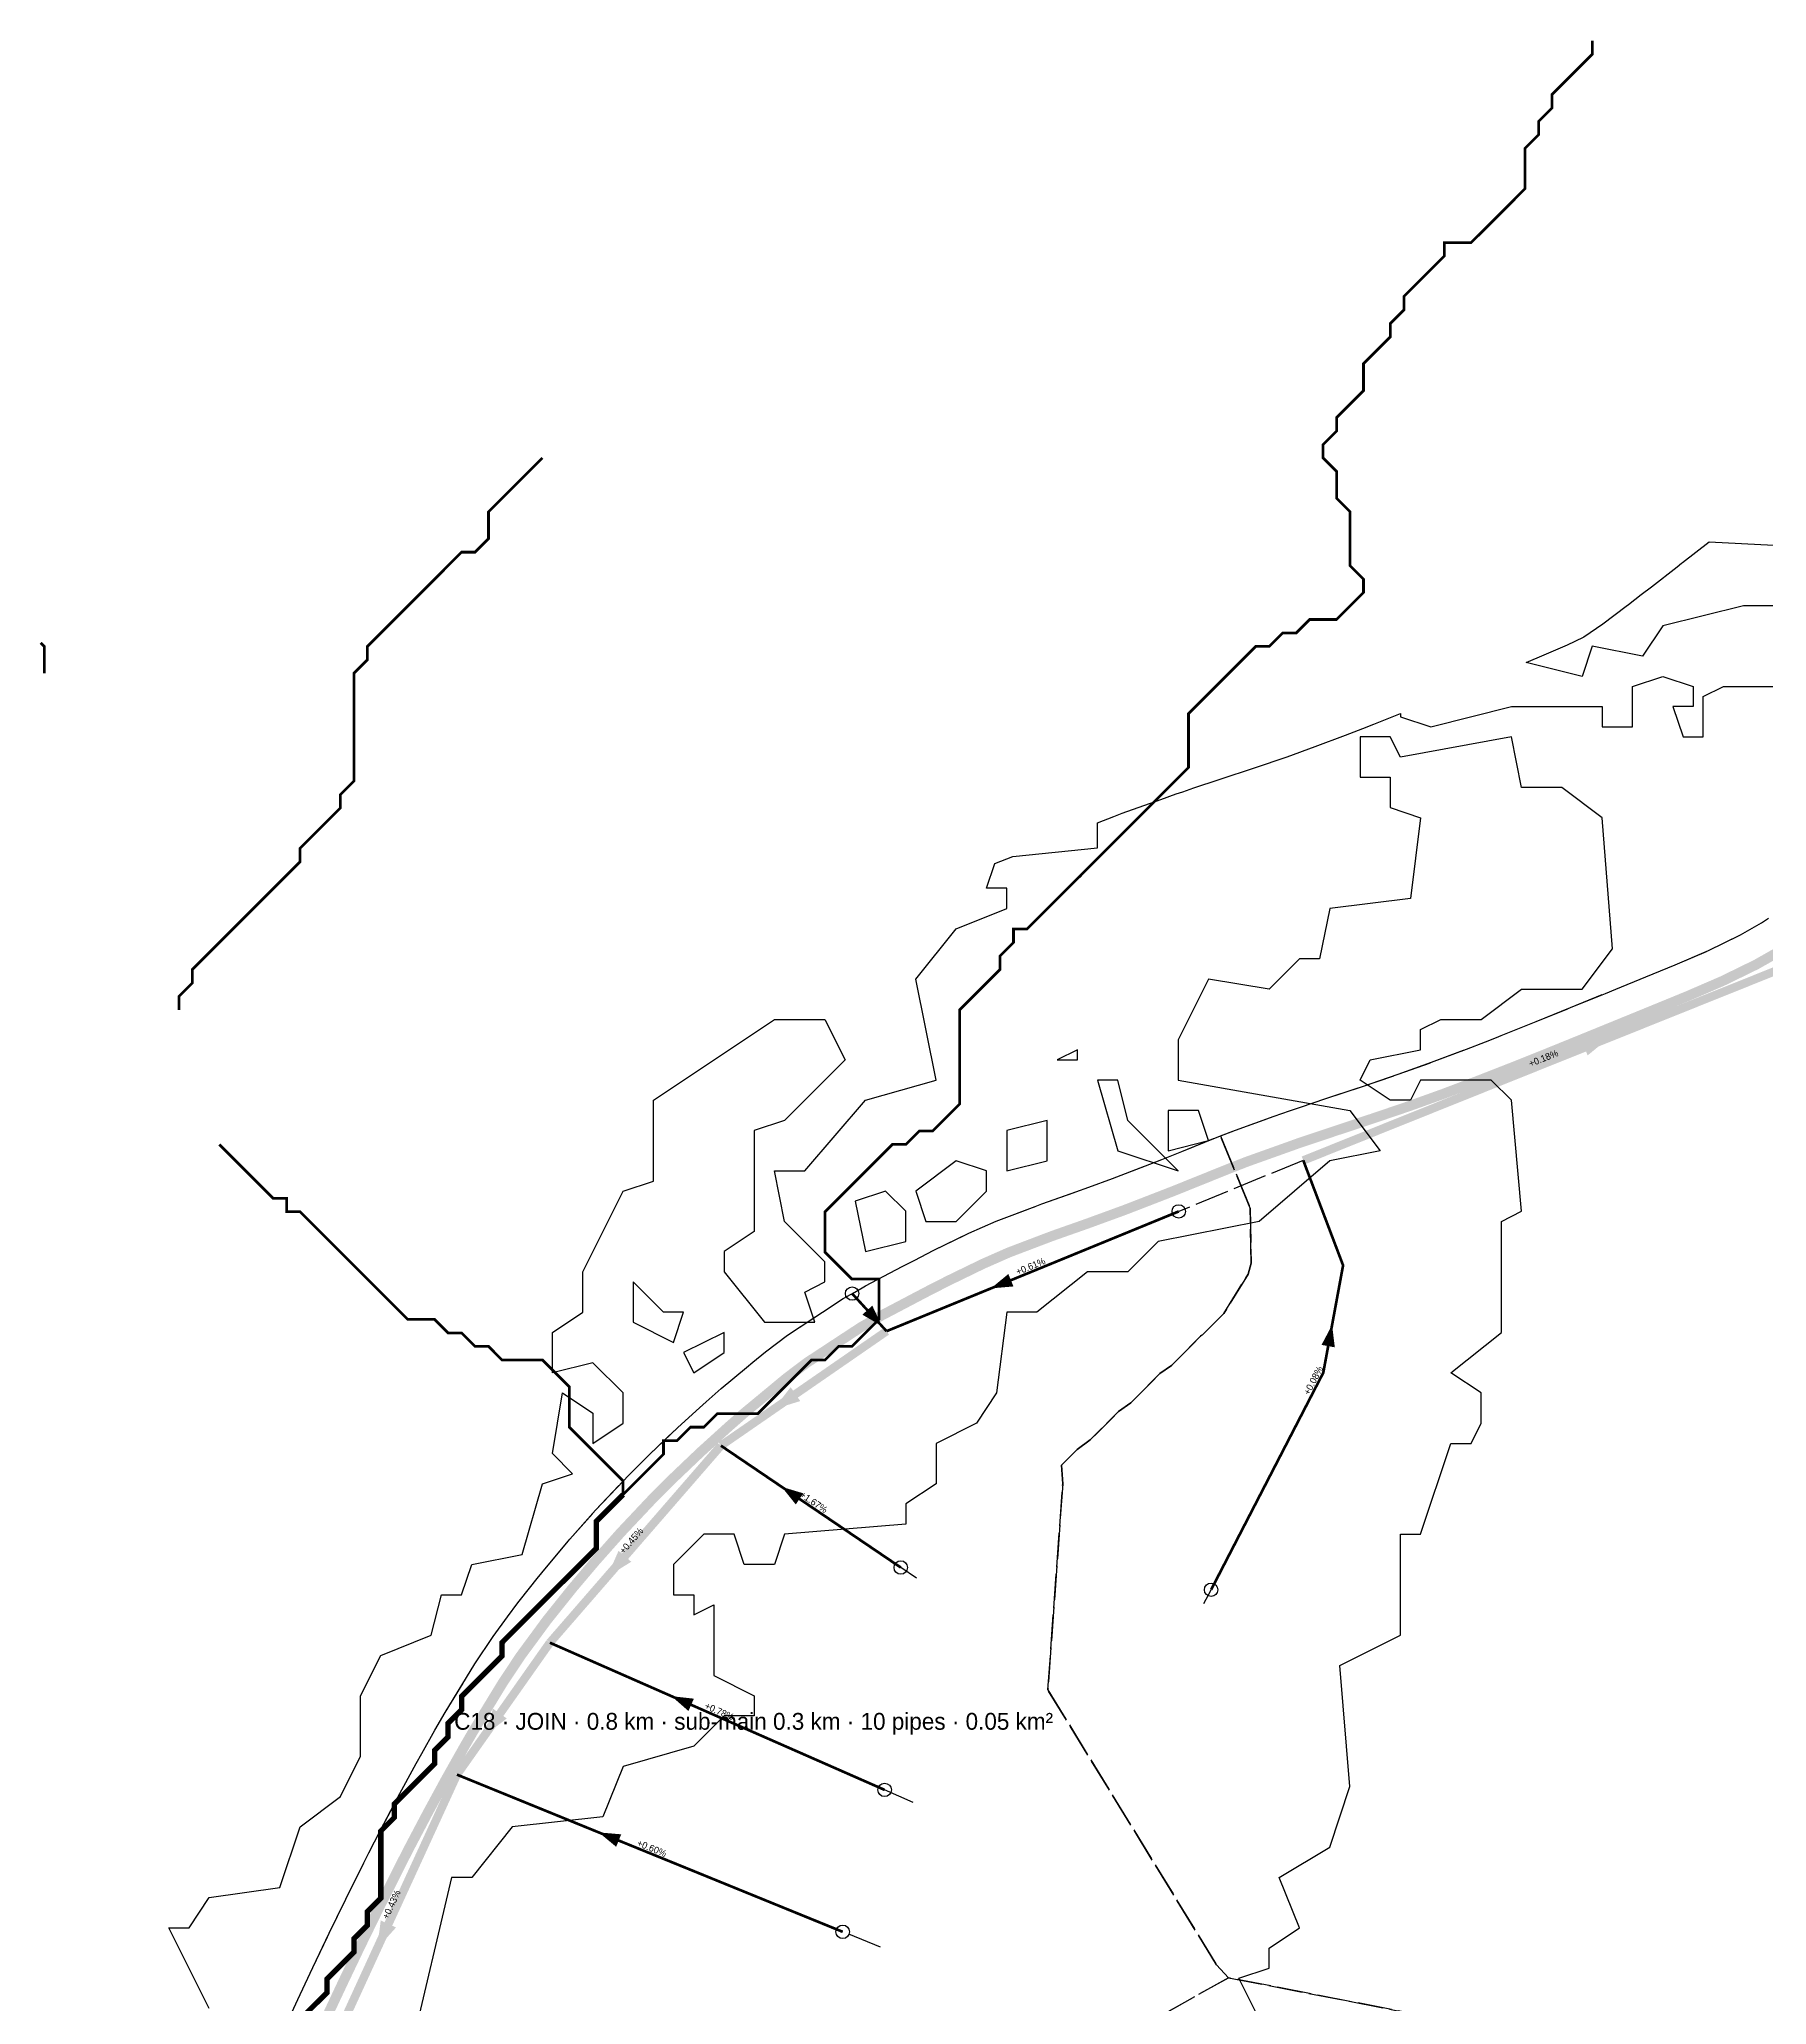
# Model space of a CAD drawing. Header units: metres. Extents: x 442821 to 452274, y 2561971 to 2571293.
# Drawn here: x 449234 to 449748, y 2568301 to 2568885 of the extents above; entities that cross this region are included whole.
import ezdxf
from ezdxf.enums import TextEntityAlignment as Align

# ---------------------------------------------------------------- set-up
doc = ezdxf.new("R2010")
doc.units = ezdxf.units.M
doc.header["$LTSCALE"] = 8
doc.linetypes.add('DASHED', pattern=[1.524, 1.27, -0.254])
for name, color, linetype in [('A_ARROWS', 7, 'Continuous'), ('A_BRANCH', 7, 'Continuous'), ('A_CATCH_LABEL', 7, 'Continuous'), ('A_CATCHMENTS', 7, 'Continuous'), ('A_ENVELOPE', 3, 'Continuous'), ('A_GRADIENT', 8, 'Continuous'), ('A_HEAD_GAP', 8, 'Continuous'), ('A_HEADS', 8, 'Continuous'), ('A_LATERAL', 7, 'Continuous'), ('A_MAIN_PIPE', 5, 'Continuous'), ('A_STREAMS', 5, 'Continuous'), ('A_SUBMAIN', 7, 'Continuous'), ('A_WADI', 4, 'Continuous')]:
    doc.layers.add(name, color=color, linetype=linetype)

msp = doc.modelspace()

# ---------------------------------------------------------------- linework, layer by layer
at = {"layer": 'A_ARROWS', "color": 3}
for points in [[(449700.94, 2568588.65), (449694.45, 2568583.35), (449692.59, 2568587.99)], [(449618.5, 2568503.23), (449619.31, 2568496.57), (449615.37, 2568497.3)]]:
    msp.add_solid(points, dxfattribs=at)
at = {"layer": 'A_ARROWS', "color": 1}
for points in [[(449517.13, 2568514.09), (449522.29, 2568518.37), (449523.81, 2568514.67)], [(449484.7, 2568502.9), (449478.91, 2568506.27), (449481.86, 2568508.97)], [(449452.45, 2568478.11), (449457.61, 2568484.72), (449460.45, 2568480.6)], [(449454.94, 2568455.1), (449461.36, 2568453.17), (449459.11, 2568449.86)], [(449403.09, 2568428.42), (449406.45, 2568436.1), (449410.22, 2568432.82)], [(449422.17, 2568392.88), (449428.83, 2568392.13), (449427.22, 2568388.47)], [(449366.58, 2568381.15), (449369.15, 2568389.13), (449373.24, 2568386.25)], [(449400.57, 2568352.38), (449407.25, 2568351.81), (449405.74, 2568348.11)], [(449334.71, 2568317.89), (449335.78, 2568326.21), (449340.32, 2568324.12)]]:
    msp.add_solid(points, dxfattribs=at)
at = {"layer": 'A_BRANCH', "color": 1, "const_width": 0.8}
msp.add_lwpolyline([(449572.93, 2568536.97), (449486.1, 2568501.37)], dxfattribs=at)
at = {"layer": 'A_CATCHMENTS', "color": 3, "linetype": 'DASHED'}
msp.add_lwpolyline([(449743.89, 2568278.71), (449587.7, 2568309.19), (449584.19, 2568312.97), (449534.06, 2568394.72), (449538.45, 2568455.96), (449538.05, 2568461.53), (449542.77, 2568466.21), (449546.61, 2568469.06), (449555.05, 2568477.49), (449558.71, 2568480.12), (449567.33, 2568488.76), (449567.33, 2568488.76), (449570.82, 2568491.17), (449579.61, 2568500.04), (449579.97, 2568500.28), (449586.34, 2568506.65), (449593.53, 2568518.34), (449594.45, 2568521.58), (449594.15, 2568537.92), (449585.34, 2568559.42), (449589.84, 2568561.17), (449601.32, 2568565.28), (449605.86, 2568566.9), (449609.14, 2568568), (449616.63, 2568570.5), (449627.24, 2568574.01), (449638.17, 2568577.73), (449648.07, 2568581.29), (449658.4, 2568585.19), (449664.08, 2568587.41), (449667.39, 2568588.7), (449668.72, 2568589.23), (449679.13, 2568593.4), (449689.39, 2568597.56), (449699.74, 2568601.79), (449702.84, 2568603.06), (449711.73, 2568606.68), (449720.41, 2568610.25), (449730.36, 2568614.55), (449739.85, 2568619.2), (449746.12, 2568622.74), (449748.16, 2568624.14)], dxfattribs=at)
at = {"layer": 'A_CATCHMENTS', "color": 1, "linetype": 'DASHED'}
msp.add_lwpolyline([(449308.22, 2568296.5), (449311.11, 2568302.72), (449311.79, 2568304.18), (449315.57, 2568312.22), (449320.44, 2568322.4), (449325.39, 2568332.58), (449330.8, 2568343.38), (449332.26, 2568346.31), (449335.6, 2568352.81), (449340.88, 2568362.85), (449346.31, 2568372.85), (449348.01, 2568375.85), (449351.89, 2568382.76), (449354.95, 2568388.04), (449361.28, 2568398.43), (449363.75, 2568402.47), (449369.2, 2568410.64), (449373.46, 2568416.44), (449376.52, 2568420.59), (449377.27, 2568421.62), (449382.25, 2568427.84), (449385, 2568431.27), (449391.94, 2568439.5), (449399.6, 2568448.13), (449407.98, 2568457.03), (449409.18, 2568458.3), (449415.63, 2568464.75), (449423.95, 2568472.68), (449429.47, 2568477.68), (449432.45, 2568480.38), (449436.98, 2568484.35), (449444.45, 2568490.54), (449446.37, 2568492.14), (449450.14, 2568495.26), (449456.63, 2568500.17), (449467.08, 2568507.02), (449473.19, 2568511.04), (449476.63, 2568513), (449479.88, 2568514.85), (449490.72, 2568520.55), (449494.27, 2568522.41), (449500.18, 2568525.42), (449510.56, 2568530.47), (449518.7, 2568534.05), (449530.29, 2568538.45), (449532.27, 2568539.2), (449542.39, 2568542.76), (449546.25, 2568544.17), (449553.26, 2568546.73), (449564.31, 2568551.02), (449567.95, 2568552.43), (449573.86, 2568554.82), (449584.33, 2568559.03), (449585.34, 2568559.42), (449594.15, 2568537.92), (449594.15, 2568537.92), (449594.45, 2568521.58), (449593.53, 2568518.34), (449586.34, 2568506.65), (449579.97, 2568500.28), (449579.61, 2568500.04), (449570.82, 2568491.17), (449567.33, 2568488.76), (449558.71, 2568480.12), (449555.05, 2568477.49), (449546.61, 2568469.06), (449542.77, 2568466.21), (449538.05, 2568461.53), (449538.45, 2568455.96), (449534.06, 2568394.72), (449584.19, 2568312.97), (449587.7, 2568309.19), (449568.81, 2568298.59)], dxfattribs=at)
at = {"layer": 'A_CATCHMENTS', "color": 2, "linetype": 'DASHED'}
msp.add_lwpolyline([(449568.81, 2568298.59), (449587.7, 2568309.19), (449743.89, 2568278.71)], dxfattribs=at)
at = {"layer": 'A_ENVELOPE', "color": 3}
msp.add_lwpolyline([(449308.22, 2568296.5), (449311.11, 2568302.72), (449311.79, 2568304.18), (449315.57, 2568312.22), (449320.44, 2568322.4), (449325.39, 2568332.58), (449330.8, 2568343.38), (449332.26, 2568346.31), (449335.6, 2568352.81), (449340.88, 2568362.85), (449346.31, 2568372.85), (449348.01, 2568375.85), (449351.89, 2568382.76), (449354.95, 2568388.04), (449361.28, 2568398.43), (449363.75, 2568402.47), (449369.2, 2568410.64), (449373.46, 2568416.44), (449376.52, 2568420.59), (449377.27, 2568421.62), (449382.25, 2568427.84), (449385, 2568431.27), (449391.94, 2568439.5), (449399.6, 2568448.13), (449407.98, 2568457.03), (449409.18, 2568458.3), (449415.63, 2568464.75), (449423.95, 2568472.68), (449429.47, 2568477.68), (449432.45, 2568480.38), (449436.98, 2568484.35), (449444.45, 2568490.54), (449446.37, 2568492.14), (449450.14, 2568495.26), (449456.63, 2568500.17), (449467.08, 2568507.02), (449473.19, 2568511.04), (449476.63, 2568513), (449479.88, 2568514.85), (449490.72, 2568520.55), (449494.27, 2568522.41), (449500.18, 2568525.42), (449510.56, 2568530.47), (449518.7, 2568534.05), (449530.29, 2568538.45), (449532.27, 2568539.2), (449542.39, 2568542.76), (449546.25, 2568544.17), (449553.26, 2568546.73), (449564.31, 2568551.02), (449567.95, 2568552.43), (449573.86, 2568554.82), (449584.33, 2568559.03), (449589.84, 2568561.17), (449601.32, 2568565.28), (449605.86, 2568566.9), (449609.14, 2568568), (449616.63, 2568570.5), (449627.24, 2568574.01), (449638.17, 2568577.73), (449648.07, 2568581.29), (449658.4, 2568585.19), (449664.08, 2568587.41), (449667.39, 2568588.7), (449668.72, 2568589.23), (449679.13, 2568593.4), (449689.39, 2568597.56), (449699.74, 2568601.79), (449702.84, 2568603.06), (449711.73, 2568606.68), (449720.41, 2568610.25), (449730.36, 2568614.55), (449739.85, 2568619.2), (449746.12, 2568622.74), (449748.16, 2568624.14)], dxfattribs=at)
at = {"layer": 'A_HEAD_GAP', "color": 8, "linetype": 'DASHED'}
for points in [[(449609.94, 2568552.13), (449572.93, 2568536.97)], [(449495.01, 2568427.95), (449490.31, 2568431.13)], [(449580.42, 2568420.39), (449582.55, 2568424.51)], [(449493.97, 2568361.3), (449485.52, 2568365.02)], [(449484.25, 2568318.27), (449473.07, 2568322.83)]]:
    msp.add_lwpolyline(points, dxfattribs=at)
at = {"layer": 'A_HEADS', "color": 1}
for centre in [(449572.93, 2568536.97), (449475.86, 2568512.56), (449490.31, 2568431.13), (449485.52, 2568365.02), (449473.07, 2568322.83)]:
    msp.add_circle(centre, 2, dxfattribs=at)
at = {"layer": 'A_HEADS', "color": 3}
msp.add_circle((449582.55, 2568424.51), 2, dxfattribs=at)
at = {"layer": 'A_LATERAL', "color": 3, "linetype": 'DASHED', "const_width": 0.8}
msp.add_lwpolyline([(449582.55, 2568424.51), (449615.88, 2568489.01), (449621.77, 2568520.94), (449609.94, 2568552.13)], dxfattribs=at)
at = {"layer": 'A_LATERAL', "color": 1, "const_width": 0.8}
for points in [[(449475.86, 2568512.56), (449486.1, 2568501.37)], [(449490.31, 2568431.13), (449436.87, 2568467.34)], [(449485.52, 2568365.02), (449386.04, 2568408.77)], [(449473.07, 2568322.83), (449358.42, 2568369.56)]]:
    msp.add_lwpolyline(points, dxfattribs=at)
at = {"layer": 'A_MAIN_PIPE', "color": 5, "const_width": 3}
for points in [[(449751.42, 2568614.25), (449744.51, 2568610.34), (449734.55, 2568605.47), (449724.29, 2568601.03), (449715.51, 2568597.43), (449706.63, 2568593.8), (449703.52, 2568592.53), (449693.16, 2568588.3), (449682.87, 2568584.12), (449672.41, 2568579.93), (449671.04, 2568579.39), (449667.72, 2568578.09)], [(449667.72, 2568578.09), (449661.99, 2568575.85), (449651.53, 2568571.9), (449641.48, 2568568.29), (449630.42, 2568564.53), (449619.78, 2568561.01), (449612.31, 2568558.51), (449609.13, 2568557.45), (449604.69, 2568555.86), (449593.33, 2568551.8), (449588.01, 2568549.73), (449577.6, 2568545.54), (449571.63, 2568543.13), (449567.93, 2568541.69), (449556.78, 2568537.37), (449549.68, 2568534.78), (449545.77, 2568533.35), (449535.7, 2568529.8), (449533.83, 2568529.1), (449522.49, 2568524.79), (449514.77, 2568521.39), (449504.64, 2568516.47), (449498.86, 2568513.53), (449495.37, 2568511.7), (449484.68, 2568506.07), (449481.58, 2568504.31), (449478.41, 2568502.5), (449472.57, 2568498.67), (449462.4, 2568491.99), (449456.35, 2568487.42), (449452.76, 2568484.44), (449450.83, 2568482.84), (449443.46, 2568476.74), (449439.1, 2568472.92), (449436.18, 2568470.27), (449430.76, 2568465.36), (449422.61, 2568457.59), (449416.36, 2568451.33), (449415.26, 2568450.17), (449406.98, 2568441.38), (449399.51, 2568432.95), (449392.72, 2568424.92), (449390.06, 2568421.59), (449385.21, 2568415.53), (449384.57, 2568414.67), (449381.52, 2568410.51), (449377.39, 2568404.91), (449372.18, 2568397.09), (449369.82, 2568393.22), (449363.55, 2568382.93), (449360.58, 2568377.8), (449356.72, 2568370.95), (449355.07, 2568368.01), (449349.7, 2568358.13), (449344.47, 2568348.2), (449341.18, 2568341.79), (449339.74, 2568338.91), (449334.36, 2568328.15), (449329.44, 2568318.06), (449324.61, 2568307.94), (449320.85, 2568299.94), (449320.18, 2568298.5)]]:
    msp.add_lwpolyline(points, dxfattribs=at)
at = {"layer": 'A_STREAMS', "color": 5}
for points, const_width in [([(449695.85, 2568884.98), (449695.85, 2568880.98), (449691.85, 2568876.98), (449687.85, 2568872.98), (449683.85, 2568868.98), (449683.85, 2568864.97), (449679.85, 2568860.97), (449679.85, 2568856.97), (449675.84, 2568852.97), (449675.84, 2568848.97), (449675.84, 2568844.97), (449675.84, 2568840.97), (449671.84, 2568836.96), (449667.84, 2568832.96), (449663.84, 2568828.96), (449659.84, 2568824.96), (449655.84, 2568824.96), (449651.84, 2568824.96), (449651.84, 2568820.96), (449647.84, 2568816.96), (449643.84, 2568812.96), (449639.84, 2568808.95), (449639.84, 2568804.95), (449635.84, 2568800.95), (449635.84, 2568796.95), (449631.84, 2568792.95), (449627.84, 2568788.95), (449627.84, 2568784.95), (449627.84, 2568780.94), (449623.84, 2568776.94), (449619.84, 2568772.94), (449619.84, 2568768.94), (449615.84, 2568764.94), (449615.84, 2568760.94), (449619.84, 2568756.94), (449619.84, 2568752.93), (449619.84, 2568748.93), (449623.84, 2568744.93), (449623.84, 2568740.93), (449623.84, 2568736.93), (449623.84, 2568732.93), (449623.84, 2568728.93), (449627.84, 2568724.92), (449627.84, 2568720.92), (449623.84, 2568716.92), (449619.84, 2568712.92), (449615.84, 2568712.92), (449611.84, 2568712.92), (449607.84, 2568708.92), (449603.83, 2568708.92), (449599.83, 2568704.92), (449595.83, 2568704.92), (449591.83, 2568700.92), (449587.83, 2568696.92), (449583.83, 2568692.91), (449579.83, 2568688.91), (449575.83, 2568684.91), (449575.83, 2568680.91), (449575.83, 2568676.91), (449575.83, 2568672.91), (449575.83, 2568668.91), (449571.83, 2568664.9), (449567.83, 2568660.9), (449563.83, 2568656.9), (449559.83, 2568652.9), (449555.83, 2568648.9), (449551.83, 2568644.9), (449547.83, 2568640.9), (449543.83, 2568636.89), (449539.83, 2568632.89), (449535.83, 2568628.89), (449531.82, 2568624.89), (449527.82, 2568620.89), (449523.82, 2568620.89), (449523.82, 2568616.89), (449519.82, 2568612.89), (449519.82, 2568608.88), (449515.82, 2568604.88), (449511.82, 2568600.88), (449507.82, 2568596.88), (449507.82, 2568592.88), (449507.82, 2568588.88), (449507.82, 2568584.88), (449507.82, 2568580.87), (449507.82, 2568576.87), (449507.82, 2568572.87), (449507.82, 2568568.87), (449503.82, 2568564.87), (449499.82, 2568560.87), (449495.82, 2568560.87), (449491.82, 2568556.87), (449487.82, 2568556.87), (449483.82, 2568552.86), (449479.82, 2568548.86), (449475.82, 2568544.86), (449471.82, 2568540.86), (449467.82, 2568536.86), (449467.82, 2568532.86), (449467.82, 2568528.86), (449467.82, 2568524.86), (449471.82, 2568520.85), (449475.82, 2568516.85), (449479.82, 2568516.85), (449483.82, 2568516.85), (449483.82, 2568512.85), (449483.82, 2568508.85), (449483.82, 2568504.85), (449479.82, 2568500.85), (449475.82, 2568496.85), (449471.82, 2568496.85), (449467.82, 2568492.84), (449463.82, 2568492.84), (449459.81, 2568488.84), (449455.81, 2568484.84), (449451.81, 2568480.84), (449447.81, 2568476.84), (449443.81, 2568476.84), (449439.81, 2568476.84), (449435.81, 2568476.84), (449431.81, 2568472.84), (449427.81, 2568472.84), (449423.81, 2568468.84), (449419.81, 2568468.84), (449419.81, 2568464.83), (449415.81, 2568460.83), (449411.81, 2568456.83), (449407.81, 2568452.83)], 0.8), ([(449383.8, 2568760.94), (449379.8, 2568756.94), (449375.8, 2568752.93), (449371.8, 2568748.93), (449367.8, 2568744.93), (449367.8, 2568740.93), (449367.8, 2568736.93), (449363.8, 2568732.93), (449359.8, 2568732.93), (449355.8, 2568728.93), (449351.8, 2568724.92), (449347.8, 2568720.92), (449343.8, 2568716.92), (449339.8, 2568712.92), (449335.8, 2568708.92), (449331.8, 2568704.92), (449331.8, 2568700.92), (449327.8, 2568696.92), (449327.8, 2568692.91), (449327.8, 2568688.91), (449327.8, 2568684.91), (449327.8, 2568680.91), (449327.8, 2568676.91), (449327.8, 2568672.91), (449327.8, 2568668.91), (449327.8, 2568664.9), (449323.8, 2568660.9), (449323.8, 2568656.9), (449319.8, 2568652.9), (449315.8, 2568648.9), (449311.79, 2568644.9), (449311.79, 2568640.9), (449307.79, 2568636.89), (449303.79, 2568632.89), (449299.79, 2568628.89), (449295.79, 2568624.89), (449291.79, 2568620.89), (449287.79, 2568616.89), (449283.79, 2568612.89), (449279.79, 2568608.88), (449279.79, 2568604.88), (449275.79, 2568600.88), (449275.79, 2568596.88)], 0.8), ([(449234.71, 2568705.99), (449235.78, 2568704.92), (449235.78, 2568700.92), (449235.78, 2568696.92)], 0.8), ([(449287.79, 2568556.87), (449291.79, 2568552.86), (449295.79, 2568548.86), (449299.79, 2568544.86), (449303.79, 2568540.86), (449307.79, 2568540.86), (449307.79, 2568536.86), (449311.79, 2568536.86), (449315.8, 2568532.86), (449319.8, 2568528.86), (449323.8, 2568524.86), (449327.8, 2568520.85), (449331.8, 2568516.85), (449335.8, 2568512.85), (449339.8, 2568508.85), (449343.8, 2568504.85), (449347.8, 2568504.85), (449351.8, 2568504.85), (449355.8, 2568500.85), (449359.8, 2568500.85), (449363.8, 2568496.85), (449367.8, 2568496.85), (449371.8, 2568492.84), (449375.8, 2568492.84), (449379.8, 2568492.84), (449383.8, 2568492.84), (449387.8, 2568488.84), (449391.81, 2568484.84), (449391.81, 2568480.84), (449391.81, 2568476.84), (449391.81, 2568472.84), (449395.81, 2568468.84), (449399.81, 2568464.83), (449403.81, 2568460.83), (449407.81, 2568456.83), (449407.81, 2568452.83)], 0.8), ([(449407.81, 2568452.83), (449403.81, 2568448.83), (449399.81, 2568444.83), (449399.81, 2568440.83), (449399.81, 2568436.82), (449395.81, 2568432.82), (449391.81, 2568428.82), (449387.8, 2568424.82), (449383.8, 2568420.82), (449379.8, 2568416.82), (449375.8, 2568412.82), (449371.8, 2568408.81), (449371.8, 2568404.81), (449367.8, 2568400.81), (449363.8, 2568396.81), (449359.8, 2568392.81), (449359.8, 2568388.81), (449355.8, 2568384.81), (449355.8, 2568380.8), (449351.8, 2568376.8), (449351.8, 2568372.8), (449347.8, 2568368.8), (449343.8, 2568364.8), (449339.8, 2568360.8), (449339.8, 2568356.8), (449335.8, 2568352.8), (449335.8, 2568348.79), (449335.8, 2568344.79), (449335.8, 2568340.79), (449335.8, 2568336.79), (449335.8, 2568332.79), (449331.8, 2568328.79), (449331.8, 2568324.79), (449327.8, 2568320.78), (449327.8, 2568316.78), (449323.8, 2568312.78), (449319.8, 2568308.78), (449319.8, 2568304.78), (449315.8, 2568300.78), (449311.79, 2568296.78)], 1.6)]:
    msp.add_lwpolyline(points, dxfattribs=dict(at, const_width=const_width))
at = {"layer": 'A_SUBMAIN', "color": 3, "linetype": 'DASHED', "const_width": 2.5}
msp.add_lwpolyline([(449609.94, 2568552.13), (449753.88, 2568609.9)], dxfattribs=at)
at = {"layer": 'A_SUBMAIN', "color": 1, "linetype": 'DASHED', "const_width": 2.5}
for points in [[(449486.1, 2568501.37), (449436.87, 2568467.34)], [(449436.87, 2568467.34), (449386.04, 2568408.77)], [(449386.04, 2568408.77), (449358.42, 2568369.56)], [(449358.42, 2568369.56), (449322.39, 2568291.03)]]:
    msp.add_lwpolyline(points, dxfattribs=at)
at = {"layer": 'A_WADI', "color": 4}
for points in [[(449752.8, 2568717.01), (449740.8, 2568717.01), (449716.8, 2568711.01), (449710.8, 2568702.01), (449695.8, 2568705.01), (449692.8, 2568696.01), (449676.15, 2568700.18), (449681.57, 2568702.4), (449688.5, 2568705.4), (449693.22, 2568707.71), (449693.28, 2568707.74), (449698.98, 2568711.59), (449705.93, 2568716.89), (449706.55, 2568717.36), (449710.38, 2568720.33), (449713.39, 2568722.67), (449721.05, 2568728.62), (449722.34, 2568729.62), (449722.66, 2568729.86), (449730.6, 2568735.97), (449749.8, 2568735.01)], [(449284.8, 2568300.01), (449272.8, 2568324.01), (449278.8, 2568324.01), (449284.8, 2568333.01), (449305.8, 2568336.01), (449311.8, 2568354.01), (449323.8, 2568363.01), (449329.8, 2568375.01), (449329.8, 2568393.01), (449335.8, 2568405.01), (449350.8, 2568411.01), (449353.8, 2568423.01), (449359.8, 2568423.01), (449362.8, 2568432.01), (449377.8, 2568435.01), (449383.8, 2568456.01), (449392.8, 2568459.01), (449386.8, 2568465.01), (449389.8, 2568483.01), (449398.8, 2568477.01), (449398.8, 2568468.01), (449407.8, 2568474.01), (449407.8, 2568483.01), (449398.8, 2568492.01), (449386.8, 2568489.01), (449386.8, 2568501.01), (449395.8, 2568507.01), (449395.8, 2568519.01), (449407.8, 2568543.01), (449416.8, 2568546.01), (449416.8, 2568570.01), (449452.8, 2568594.01), (449467.8, 2568594.01), (449473.8, 2568582.01), (449455.8, 2568564.01), (449446.8, 2568561.01), (449446.8, 2568531.01), (449437.8, 2568525.01), (449437.8, 2568519.01), (449449.8, 2568504.01), (449464.8, 2568504.01), (449461.8, 2568513.01), (449467.8, 2568516.01), (449467.8, 2568522.01), (449455.8, 2568534.01), (449452.8, 2568549.01), (449461.8, 2568549.01), (449479.8, 2568570.01), (449500.8, 2568576.01), (449494.8, 2568606.01), (449506.8, 2568621.01), (449521.8, 2568627.01), (449521.8, 2568633.01), (449515.8, 2568633.01), (449518.27, 2568640.42), (449523.63, 2568642.5), (449548.8, 2568645.01), (449548.8, 2568645.01), (449548.8, 2568652.51), (449553.65, 2568654.39), (449556.16, 2568655.33), (449567.64, 2568659.44), (449572.18, 2568661.06), (449574.16, 2568661.74), (449577.43, 2568662.84), (449584.92, 2568665.34), (449585.24, 2568665.45), (449595.45, 2568668.82), (449605.16, 2568672.13), (449613.5, 2568675.12), (449622.52, 2568678.53), (449627.63, 2568680.53), (449630.94, 2568681.83), (449631.9, 2568682.2), (449638.8, 2568684.97), (449638.8, 2568684.01), (449647.8, 2568681.01), (449671.8, 2568687.01), (449698.8, 2568687.01), (449698.8, 2568681.01), (449707.8, 2568681.01), (449707.8, 2568693.01), (449716.8, 2568696.01), (449725.8, 2568693.01), (449725.8, 2568687.01), (449719.8, 2568687.01), (449722.8, 2568678.01), (449728.8, 2568678.01), (449728.8, 2568690.01), (449734.8, 2568693.01), (449752.8, 2568693.01)], [(449599.8, 2568291.01), (449590.8, 2568309.01), (449599.8, 2568312.01), (449599.8, 2568318.01), (449608.8, 2568324.01), (449602.8, 2568339.01), (449617.8, 2568348.01), (449623.8, 2568366.01), (449620.8, 2568402.01), (449638.8, 2568411.01), (449638.8, 2568441.01), (449644.8, 2568441.01), (449653.8, 2568468.01), (449659.8, 2568468.01), (449662.8, 2568474.01), (449662.8, 2568483.01), (449653.8, 2568489.01), (449668.8, 2568501.01), (449668.8, 2568534.01), (449674.8, 2568537.01), (449671.8, 2568570.01), (449665.8, 2568576.01), (449644.8, 2568576.01), (449641.8, 2568570.01), (449635.8, 2568570.01), (449626.8, 2568576.01), (449629.8, 2568582.01), (449644.8, 2568585.01), (449644.8, 2568591.01), (449650.8, 2568594.01), (449662.8, 2568594.01), (449674.8, 2568603.01), (449692.8, 2568603.01), (449701.8, 2568615.01), (449698.8, 2568654.01), (449686.8, 2568663.01), (449674.8, 2568663.01), (449671.8, 2568678.01), (449638.8, 2568672.01), (449635.8, 2568678.01), (449626.8, 2568678.01), (449626.8, 2568666.01), (449626.8, 2568666.01), (449635.8, 2568666.01), (449635.8, 2568657.01), (449644.8, 2568654.01), (449641.8, 2568630.01), (449617.8, 2568627.01), (449614.8, 2568612.01), (449608.8, 2568612.01), (449599.8, 2568603.01), (449581.8, 2568606.01), (449572.8, 2568588.01), (449572.8, 2568576.01), (449623.8, 2568567.01), (449632.8, 2568555.01), (449617.8, 2568552.01), (449596.8, 2568534.01), (449566.8, 2568528.01), (449557.8, 2568519.01), (449545.8, 2568519.01), (449530.8, 2568507.01), (449521.8, 2568507.01), (449518.8, 2568483.01), (449512.8, 2568474.01), (449500.8, 2568468.01), (449500.8, 2568456.01), (449491.8, 2568450.01), (449491.8, 2568444.01), (449455.8, 2568441.01), (449452.8, 2568432.01), (449443.8, 2568432.01), (449440.8, 2568441.01), (449431.8, 2568441.01), (449422.8, 2568432.01), (449422.8, 2568423.01), (449428.8, 2568423.01), (449428.8, 2568417.01), (449434.8, 2568420.01), (449434.8, 2568399.01), (449446.8, 2568393.01), (449446.8, 2568387.01), (449437.8, 2568387.01), (449428.8, 2568378.01), (449407.8, 2568372.01), (449401.8, 2568357.01), (449374.8, 2568354.01), (449362.8, 2568339.01), (449356.8, 2568339.01), (449344.8, 2568288.01)]]:
    msp.add_lwpolyline(points, dxfattribs=at)
for points in [[(449542.8, 2568582.01), (449542.8, 2568585.01), (449536.8, 2568582.01), (449542.8, 2568582.01)], [(449554.8, 2568555.01), (449572.8, 2568549.01), (449557.8, 2568564.01), (449554.8, 2568576.01), (449548.8, 2568576.01), (449554.8, 2568555.01)], [(449569.8, 2568555.01), (449581.8, 2568558.01), (449578.8, 2568567.01), (449569.8, 2568567.01), (449569.8, 2568555.01)], [(449521.8, 2568549.01), (449533.8, 2568552.01), (449533.8, 2568564.01), (449521.8, 2568561.01), (449521.8, 2568549.01)], [(449494.8, 2568543.01), (449497.8, 2568534.01), (449506.8, 2568534.01), (449515.8, 2568543.01), (449515.8, 2568549.01), (449506.8, 2568552.01), (449494.8, 2568543.01)], [(449476.8, 2568540.01), (449479.8, 2568525.01), (449491.8, 2568528.01), (449491.8, 2568537.01), (449485.8, 2568543.01), (449476.8, 2568540.01)], [(449410.8, 2568504.01), (449422.8, 2568498.01), (449425.8, 2568507.01), (449419.8, 2568507.01), (449410.8, 2568516.01), (449410.8, 2568504.01)], [(449428.8, 2568489.01), (449437.8, 2568495.01), (449437.8, 2568501.01), (449425.8, 2568495.01), (449428.8, 2568489.01)]]:
    msp.add_lwpolyline(points, close=True, dxfattribs=at)

# ---------------------------------------------------------------- texts
at = {"layer": 'A_CATCH_LABEL', "color": 1}
msp.add_text('C18 · JOIN · 0.8 km · sub-main 0.3 km · 10 pipes · 0.05 km²', height=5, dxfattribs=at).set_placement((449446.6, 2568385.4), align=Align.MIDDLE_CENTER)
at = {"layer": 'A_GRADIENT', "color": 3}
for s, rotation, p in [('+0.18%', 21.86584, (449681.91, 2568581.01)), ('+0.08%', 62.66603, (449614.33, 2568486))]:
    msp.add_text(s, height=2, rotation=rotation, dxfattribs=at).set_placement(p, align=Align.BOTTOM_CENTER)
at = {"layer": 'A_GRADIENT', "color": 1}
for s, rotation, p in [('+0.61%', 22.28701, (449529.51, 2568519.17)), ('+1.67%', 325.88244, (449463.59, 2568449.24)), ('+0.45%', 49.04895, (449411.45, 2568438.05)), ('+0.78%', 336.25991, (449435.78, 2568386.89)), ('+0.60%', 337.82415, (449415.74, 2568346.19)), ('+0.43%', 65.35499, (449340.4, 2568330.29))]:
    msp.add_text(s, height=2, rotation=rotation, dxfattribs=at).set_placement(p, align=Align.BOTTOM_CENTER)

doc.saveas('drawing.dxf')
